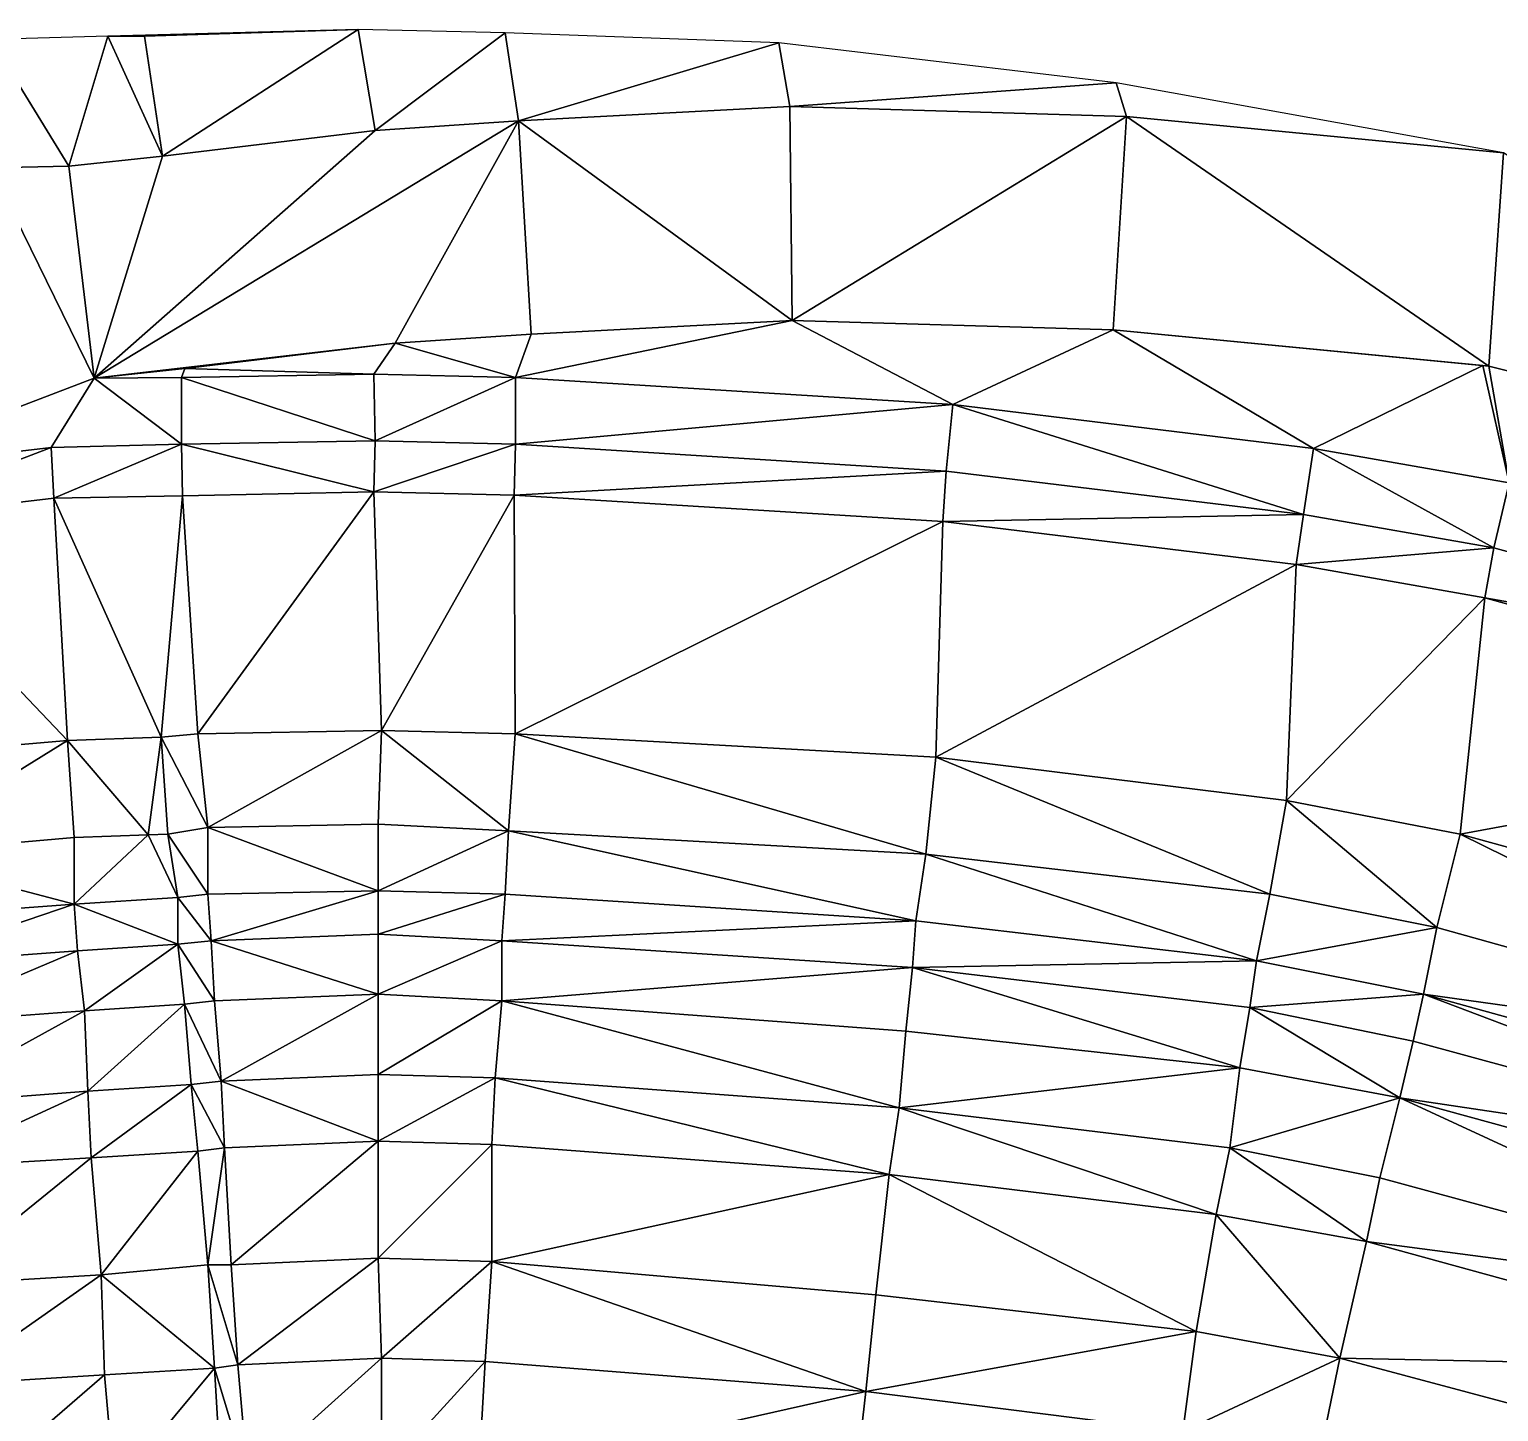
# Model space of a CAD drawing. Header units: millimetres. Extents: x 279405 to 280904, y 534349 to 535918.
# Drawn here: x 280125.8 to 280345.8, y 535710.5 to 535917.5 of the extents above; entities that cross this region are included whole.
import ezdxf

# ---------------------------------------------------------------- set-up
doc = ezdxf.new("R2010")
doc.units = ezdxf.units.MM
doc.layers.add('Карьер_конец_отработки', color=1, linetype='Continuous')

msp = doc.modelspace()

# ---------------------------------------------------------------- linework, layer by layer
at = {"layer": 'Карьер_конец_отработки', "color": 21, "true_color": 0xff914f}
for points in [[(280131.691884, 535897.032047, 88), (280137.499989, 535916.500004, 107.3), (280119.999989, 535916.000004, 107.24), (280131.691884, 535897.032047, 88)], [(280119.999989, 535896.760013, 88), (280131.691884, 535897.032047, 88), (280119.999989, 535916.000004, 107.24), (280119.999989, 535896.760013, 88)], [(280145.710439, 535898.528995, 90.262219), (280137.499989, 535916.500004, 107.3), (280131.691884, 535897.032047, 88), (280145.710439, 535898.528995, 90.262219)], [(280142.999989, 535916.500004, 107.38), (280174.999989, 535917.500004, 107.79), (280137.499989, 535916.500004, 107.3), (280142.999989, 535916.500004, 107.38)], [(280145.710439, 535898.528995, 90.262219), (280142.999989, 535916.500004, 107.38), (280137.499989, 535916.500004, 107.3), (280145.710439, 535898.528995, 90.262219)], [(280145.710439, 535898.528995, 90.262219), (280174.999989, 535917.500004, 107.79), (280142.999989, 535916.500004, 107.38), (280145.710439, 535898.528995, 90.262219)], [(280177.537953, 535902.376957, 92.79114), (280174.999989, 535917.500004, 107.79), (280145.710439, 535898.528995, 90.262219), (280177.537953, 535902.376957, 92.79114)], [(280177.537953, 535902.376957, 92.79114), (280196.999989, 535917.000004, 107.9), (280174.999989, 535917.500004, 107.79), (280177.537953, 535902.376957, 92.79114)], [(280199.003041, 535903.803348, 94.488098), (280196.999989, 535917.000004, 107.9), (280177.537953, 535902.376957, 92.79114), (280199.003041, 535903.803348, 94.488098)], [(280199.003041, 535903.803348, 94.488098), (280237.999989, 535915.500004, 107.37), (280196.999989, 535917.000004, 107.9), (280199.003041, 535903.803348, 94.488098)], [(280239.624684, 535905.938236, 97.696865), (280237.999989, 535915.500004, 107.37), (280199.003041, 535903.803348, 94.488098), (280239.624684, 535905.938236, 97.696865)], [(280239.624684, 535905.938236, 97.696865), (280288.499989, 535909.500004, 105.66), (280237.999989, 535915.500004, 107.37), (280239.624684, 535905.938236, 97.696865)], [(280290.071095, 535904.465763, 101.677903), (280288.499989, 535909.500004, 105.66), (280239.624684, 535905.938236, 97.696865), (280290.071095, 535904.465763, 101.677903)], [(280290.071095, 535904.465763, 101.677903), (280346.499989, 535899.000004, 106.15), (280288.499989, 535909.500004, 105.66), (280290.071095, 535904.465763, 101.677903)], [(280239.998219, 535873.9137, 97.665501), (280239.624684, 535905.938236, 97.696865), (280199.003041, 535903.803348, 94.488098), (280239.998219, 535873.9137, 97.665501)], [(280239.998219, 535873.9137, 97.665501), (280290.071095, 535904.465763, 101.677903), (280239.624684, 535905.938236, 97.696865), (280239.998219, 535873.9137, 97.665501)], [(280177.537953, 535902.376957, 92.79114), (280135.447682, 535865.253177, 88), (280199.003041, 535903.803348, 94.488098), (280177.537953, 535902.376957, 92.79114)], [(280180.521413, 535870.504642, 92.831915), (280199.003041, 535903.803348, 94.488098), (280135.447682, 535865.253177, 88), (280180.521413, 535870.504642, 92.831915)], [(280200.903737, 535871.859073, 94.489252), (280199.003041, 535903.803348, 94.488098), (280180.521413, 535870.504642, 92.831915), (280200.903737, 535871.859073, 94.489252)], [(280200.903737, 535871.859073, 94.489252), (280239.998219, 535873.9137, 97.665501), (280199.003041, 535903.803348, 94.488098), (280200.903737, 535871.859073, 94.489252)], [(280288.059377, 535872.510868, 101.566531), (280290.071095, 535904.465763, 101.677903), (280239.998219, 535873.9137, 97.665501), (280288.059377, 535872.510868, 101.566531)], [(280288.059377, 535872.510868, 101.566531), (280344.290273, 535867.076359, 106.15), (280290.071095, 535904.465763, 101.677903), (280288.059377, 535872.510868, 101.566531)], [(280346.499989, 535899.000004, 106.15), (280290.071095, 535904.465763, 101.677903), (280344.290273, 535867.076359, 106.15), (280346.499989, 535899.000004, 106.15)], [(280145.710439, 535898.528995, 90.262219), (280135.447682, 535865.253177, 88), (280177.537953, 535902.376957, 92.79114), (280145.710439, 535898.528995, 90.262219)], [(280135.447682, 535865.253177, 88), (280145.710439, 535898.528995, 90.262219), (280131.691884, 535897.032047, 88), (280135.447682, 535865.253177, 88)], [(280429.417348, 535845.584415, 103.023869), (280346.499989, 535899.000004, 106.15), (280344.290273, 535867.076359, 106.15), (280429.417348, 535845.584415, 103.023869)], [(280135.447682, 535865.253177, 88), (280119.999989, 535896.760013, 88), (280099.041982, 535851.362003, 88), (280135.447682, 535865.253177, 88)], [(280135.447682, 535865.253177, 88), (280131.691884, 535897.032047, 88), (280119.999989, 535896.760013, 88), (280135.447682, 535865.253177, 88)], [(280264.040944, 535861.312015, 88), (280239.998219, 535873.9137, 97.665501), (280198.541982, 535865.362003, 88), (280264.040944, 535861.312015, 88)], [(280239.998219, 535873.9137, 97.665501), (280200.903737, 535871.859073, 94.489252), (280198.541982, 535865.362003, 88), (280239.998219, 535873.9137, 97.665501)], [(280264.040944, 535861.312015, 88), (280288.059377, 535872.510868, 101.566531), (280239.998219, 535873.9137, 97.665501), (280264.040944, 535861.312015, 88)], [(280198.541982, 535865.362003, 88), (280200.903737, 535871.859073, 94.489252), (280180.521413, 535870.504642, 92.831915), (280198.541982, 535865.362003, 88)], [(280318.05309, 535854.747196, 88), (280288.059377, 535872.510868, 101.566531), (280264.040944, 535861.312015, 88), (280318.05309, 535854.747196, 88)], [(280318.05309, 535854.747196, 88), (280343.414906, 535867.149051, 106.078733), (280288.059377, 535872.510868, 101.566531), (280318.05309, 535854.747196, 88)], [(280343.414906, 535867.149051, 106.078733), (280344.290273, 535867.076359, 106.15), (280288.059377, 535872.510868, 101.566531), (280343.414906, 535867.149051, 106.078733)], [(280149.055043, 535866.700382, 90.260347), (280180.521413, 535870.504642, 92.831915), (280135.447682, 535865.253177, 88), (280149.055043, 535866.700382, 90.260347)], [(280177.370351, 535865.861026, 88), (280180.521413, 535870.504642, 92.831915), (280149.055043, 535866.700382, 90.260347), (280177.370351, 535865.861026, 88)], [(280198.541982, 535865.362003, 88), (280180.521413, 535870.504642, 92.831915), (280177.370351, 535865.861026, 88), (280198.541982, 535865.362003, 88)], [(280129.041982, 535854.862003, 88), (280135.447682, 535865.253177, 88), (280099.041982, 535851.362003, 88), (280129.041982, 535854.862003, 88)], [(280148.541982, 535855.362003, 88), (280135.447682, 535865.253177, 88), (280129.041982, 535854.862003, 88), (280148.541982, 535855.362003, 88)], [(280148.54363, 535865.366092, 88), (280149.055043, 535866.700382, 90.260347), (280135.447682, 535865.253177, 88), (280148.54363, 535865.366092, 88)], [(280148.541982, 535855.362003, 88), (280148.54363, 535865.366092, 88), (280135.447682, 535865.253177, 88), (280148.541982, 535855.362003, 88)], [(280177.541982, 535855.862003, 88), (280148.54363, 535865.366092, 88), (280148.541982, 535855.362003, 88), (280177.541982, 535855.862003, 88)], [(280177.370351, 535865.861026, 88), (280149.055043, 535866.700382, 90.260347), (280148.54363, 535865.366092, 88), (280177.370351, 535865.861026, 88)], [(280177.541982, 535855.862003, 88), (280177.370351, 535865.861026, 88), (280148.54363, 535865.366092, 88), (280177.541982, 535855.862003, 88)], [(280177.541982, 535855.862003, 88), (280198.541982, 535865.362003, 88), (280177.370351, 535865.861026, 88), (280177.541982, 535855.862003, 88)], [(280198.541982, 535855.362003, 88), (280198.541982, 535865.362003, 88), (280177.541982, 535855.862003, 88), (280198.541982, 535855.362003, 88)], [(280198.541982, 535855.362003, 88), (280264.040944, 535861.312015, 88), (280198.541982, 535865.362003, 88), (280198.541982, 535855.362003, 88)], [(280347.355214, 535849.590763, 88), (280343.414906, 535867.149051, 106.078733), (280318.05309, 535854.747196, 88), (280347.355214, 535849.590763, 88)], [(280347.355214, 535849.590763, 88), (280344.290273, 535867.076359, 106.15), (280343.414906, 535867.149051, 106.078733), (280347.355214, 535849.590763, 88)], [(280347.355214, 535849.590763, 88), (280429.417348, 535845.584415, 103.023869), (280344.290273, 535867.076359, 106.15), (280347.355214, 535849.590763, 88)], [(280263.041982, 535851.362003, 88), (280264.040944, 535861.312015, 88), (280198.541982, 535855.362003, 88), (280263.041982, 535851.362003, 88)], [(280316.541982, 535844.862003, 88), (280264.040944, 535861.312015, 88), (280263.041982, 535851.362003, 88), (280316.541982, 535844.862003, 88)], [(280316.541982, 535844.862003, 88), (280318.05309, 535854.747196, 88), (280264.040944, 535861.312015, 88), (280316.541982, 535844.862003, 88)], [(280100.169545, 535843.86713, 77.999998), (280129.041982, 535854.862003, 88), (280099.041982, 535851.362003, 88), (280100.169545, 535843.86713, 77.999998)], [(280129.449758, 535847.272953, 77.999998), (280129.041982, 535854.862003, 88), (280100.169545, 535843.86713, 77.999998), (280129.449758, 535847.272953, 77.999998)], [(280129.449758, 535847.272953, 77.999998), (280148.541982, 535855.362003, 88), (280129.041982, 535854.862003, 88), (280129.449758, 535847.272953, 77.999998)], [(280148.682729, 535847.622623, 77.999998), (280148.541982, 535855.362003, 88), (280129.449758, 535847.272953, 77.999998), (280148.682729, 535847.622623, 77.999998)], [(280177.338124, 535848.264713, 77.999998), (280177.541982, 535855.862003, 88), (280148.541982, 535855.362003, 88), (280177.338124, 535848.264713, 77.999998)], [(280148.682729, 535847.622623, 77.999998), (280177.338124, 535848.264713, 77.999998), (280148.541982, 535855.362003, 88), (280148.682729, 535847.622623, 77.999998)], [(280198.541982, 535855.362003, 88), (280177.541982, 535855.862003, 88), (280177.338124, 535848.264713, 77.999998), (280198.541982, 535855.362003, 88)], [(280198.361134, 535847.764164, 77.999998), (280198.541982, 535855.362003, 88), (280177.338124, 535848.264713, 77.999998), (280198.361134, 535847.764164, 77.999998)], [(280263.041982, 535851.362003, 88), (280198.541982, 535855.362003, 88), (280198.361134, 535847.764164, 77.999998), (280263.041982, 535851.362003, 88)], [(280345.041982, 535839.862003, 88), (280318.05309, 535854.747196, 88), (280316.541982, 535844.862003, 88), (280345.041982, 535839.862003, 88)], [(280345.041982, 535839.862003, 88), (280347.355214, 535849.590763, 88), (280318.05309, 535854.747196, 88), (280345.041982, 535839.862003, 88)], [(280262.57195, 535843.782108, 77.999998), (280263.041982, 535851.362003, 88), (280198.361134, 535847.764164, 77.999998), (280262.57195, 535843.782108, 77.999998)], [(280316.541982, 535844.862003, 88), (280263.041982, 535851.362003, 88), (280262.57195, 535843.782108, 77.999998), (280316.541982, 535844.862003, 88)], [(280145.499989, 535811.500004, 77.999998), (280148.682729, 535847.622623, 77.999998), (280129.449758, 535847.272953, 77.999998), (280145.499989, 535811.500004, 77.999998)], [(280150.999989, 535812.000004, 77.999998), (280148.682729, 535847.622623, 77.999998), (280145.499989, 535811.500004, 77.999998), (280150.999989, 535812.000004, 77.999998)], [(280150.999989, 535812.000004, 77.999998), (280177.338124, 535848.264713, 77.999998), (280148.682729, 535847.622623, 77.999998), (280150.999989, 535812.000004, 77.999998)], [(280178.499989, 535812.500004, 77.999998), (280177.338124, 535848.264713, 77.999998), (280150.999989, 535812.000004, 77.999998), (280178.499989, 535812.500004, 77.999998)], [(280178.499989, 535812.500004, 77.999998), (280198.361134, 535847.764164, 77.999998), (280177.338124, 535848.264713, 77.999998), (280178.499989, 535812.500004, 77.999998)], [(280198.499989, 535812.000004, 77.999998), (280198.361134, 535847.764164, 77.999998), (280178.499989, 535812.500004, 77.999998), (280198.499989, 535812.000004, 77.999998)], [(280198.499989, 535812.000004, 77.999998), (280262.57195, 535843.782108, 77.999998), (280198.361134, 535847.764164, 77.999998), (280198.499989, 535812.000004, 77.999998)], [(280421.041982, 535818.862003, 88), (280347.355214, 535849.590763, 88), (280345.041982, 535839.862003, 88), (280421.041982, 535818.862003, 88)], [(280131.499989, 535811.000004, 77.999998), (280129.449758, 535847.272953, 77.999998), (280100.169545, 535843.86713, 77.999998), (280131.499989, 535811.000004, 77.999998)], [(280131.499989, 535811.000004, 77.999998), (280145.499989, 535811.500004, 77.999998), (280129.449758, 535847.272953, 77.999998), (280131.499989, 535811.000004, 77.999998)], [(280102.499989, 535808.500004, 77.999998), (280131.499989, 535811.000004, 77.999998), (280100.169545, 535843.86713, 77.999998), (280102.499989, 535808.500004, 77.999998)], [(280261.499989, 535808.500004, 77.999998), (280262.57195, 535843.782108, 77.999998), (280198.499989, 535812.000004, 77.999998), (280261.499989, 535808.500004, 77.999998)], [(280315.452321, 535837.340519, 77.999998), (280262.57195, 535843.782108, 77.999998), (280261.499989, 535808.500004, 77.999998), (280315.452321, 535837.340519, 77.999998)], [(280315.452321, 535837.340519, 77.999998), (280316.541982, 535844.862003, 88), (280262.57195, 535843.782108, 77.999998), (280315.452321, 535837.340519, 77.999998)], [(280345.041982, 535839.862003, 88), (280316.541982, 535844.862003, 88), (280315.452321, 535837.340519, 77.999998), (280345.041982, 535839.862003, 88)], [(280343.728749, 535832.376346, 77.999998), (280345.041982, 535839.862003, 88), (280315.452321, 535837.340519, 77.999998), (280343.728749, 535832.376346, 77.999998)], [(280421.041982, 535818.862003, 88), (280345.041982, 535839.862003, 88), (280343.728749, 535832.376346, 77.999998), (280421.041982, 535818.862003, 88)], [(280313.999989, 535802.000004, 77.999998), (280315.452321, 535837.340519, 77.999998), (280261.499989, 535808.500004, 77.999998), (280313.999989, 535802.000004, 77.999998)], [(280343.728749, 535832.376346, 77.999998), (280315.452321, 535837.340519, 77.999998), (280313.999989, 535802.000004, 77.999998), (280343.728749, 535832.376346, 77.999998)], [(280339.999989, 535797.000004, 77.999998), (280343.728749, 535832.376346, 77.999998), (280313.999989, 535802.000004, 77.999998), (280339.999989, 535797.000004, 77.999998)], [(280419.02715, 535811.570194, 77.999998), (280343.728749, 535832.376346, 77.999998), (280339.999989, 535797.000004, 77.999998), (280419.02715, 535811.570194, 77.999998)], [(280419.02715, 535811.570194, 77.999998), (280421.041982, 535818.862003, 88), (280343.728749, 535832.376346, 77.999998), (280419.02715, 535811.570194, 77.999998)], [(280152.499989, 535798.000004, 63.999998), (280178.499989, 535812.500004, 77.999998), (280150.999989, 535812.000004, 77.999998), (280152.499989, 535798.000004, 63.999998)], [(280177.999989, 535798.500004, 63.999998), (280178.499989, 535812.500004, 77.999998), (280152.499989, 535798.000004, 63.999998), (280177.999989, 535798.500004, 63.999998)], [(280197.499989, 535797.500004, 63.999998), (280178.499989, 535812.500004, 77.999998), (280177.999989, 535798.500004, 63.999998), (280197.499989, 535797.500004, 63.999998)], [(280197.499989, 535797.500004, 63.999998), (280198.499989, 535812.000004, 77.999998), (280178.499989, 535812.500004, 77.999998), (280197.499989, 535797.500004, 63.999998)], [(280103.999989, 535794.000004, 63.999998), (280131.499989, 535811.000004, 77.999998), (280102.499989, 535808.500004, 77.999998), (280103.999989, 535794.000004, 63.999998)], [(280132.499989, 535796.500004, 63.999998), (280131.499989, 535811.000004, 77.999998), (280103.999989, 535794.000004, 63.999998), (280132.499989, 535796.500004, 63.999998)], [(280143.569264, 535796.895328, 63.999998), (280145.499989, 535811.500004, 77.999998), (280131.499989, 535811.000004, 77.999998), (280143.569264, 535796.895328, 63.999998)], [(280132.499989, 535796.500004, 63.999998), (280143.569264, 535796.895328, 63.999998), (280131.499989, 535811.000004, 77.999998), (280132.499989, 535796.500004, 63.999998)], [(280146.499989, 535797.000004, 63.999998), (280145.499989, 535811.500004, 77.999998), (280143.569264, 535796.895328, 63.999998), (280146.499989, 535797.000004, 63.999998)], [(280152.499989, 535798.000004, 63.999998), (280150.999989, 535812.000004, 77.999998), (280145.499989, 535811.500004, 77.999998), (280152.499989, 535798.000004, 63.999998)], [(280146.499989, 535797.000004, 63.999998), (280152.499989, 535798.000004, 63.999998), (280145.499989, 535811.500004, 77.999998), (280146.499989, 535797.000004, 63.999998)], [(280259.999989, 535794.000004, 63.999998), (280198.499989, 535812.000004, 77.999998), (280197.499989, 535797.500004, 63.999998), (280259.999989, 535794.000004, 63.999998)], [(280259.999989, 535794.000004, 63.999998), (280261.499989, 535808.500004, 77.999998), (280198.499989, 535812.000004, 77.999998), (280259.999989, 535794.000004, 63.999998)], [(280414.499989, 535776.500004, 77.999998), (280419.02715, 535811.570194, 77.999998), (280339.999989, 535797.000004, 77.999998), (280414.499989, 535776.500004, 77.999998)], [(280311.499989, 535788.000004, 63.999998), (280261.499989, 535808.500004, 77.999998), (280259.999989, 535794.000004, 63.999998), (280311.499989, 535788.000004, 63.999998)], [(280311.499989, 535788.000004, 63.999998), (280313.999989, 535802.000004, 77.999998), (280261.499989, 535808.500004, 77.999998), (280311.499989, 535788.000004, 63.999998)], [(280336.499989, 535783.000004, 63.999998), (280313.999989, 535802.000004, 77.999998), (280311.499989, 535788.000004, 63.999998), (280336.499989, 535783.000004, 63.999998)], [(280336.499989, 535783.000004, 63.999998), (280339.999989, 535797.000004, 77.999998), (280313.999989, 535802.000004, 77.999998), (280336.499989, 535783.000004, 63.999998)], [(280132.499989, 535786.500004, 63.999998), (280143.569264, 535796.895328, 63.999998), (280132.499989, 535796.500004, 63.999998), (280132.499989, 535786.500004, 63.999998)], [(280147.999989, 535787.500004, 63.999998), (280143.569264, 535796.895328, 63.999998), (280132.499989, 535786.500004, 63.999998), (280147.999989, 535787.500004, 63.999998)], [(280147.999989, 535787.500004, 63.999998), (280146.499989, 535797.000004, 63.999998), (280143.569264, 535796.895328, 63.999998), (280147.999989, 535787.500004, 63.999998)], [(280152.499989, 535788.000004, 63.999998), (280152.499989, 535798.000004, 63.999998), (280146.499989, 535797.000004, 63.999998), (280152.499989, 535788.000004, 63.999998)], [(280147.999989, 535787.500004, 63.999998), (280152.499989, 535788.000004, 63.999998), (280146.499989, 535797.000004, 63.999998), (280147.999989, 535787.500004, 63.999998)], [(280177.999989, 535788.500004, 63.999998), (280177.999989, 535798.500004, 63.999998), (280152.499989, 535798.000004, 63.999998), (280177.999989, 535788.500004, 63.999998)], [(280152.499989, 535788.000004, 63.999998), (280177.999989, 535788.500004, 63.999998), (280152.499989, 535798.000004, 63.999998), (280152.499989, 535788.000004, 63.999998)], [(280177.999989, 535788.500004, 63.999998), (280197.499989, 535797.500004, 63.999998), (280177.999989, 535798.500004, 63.999998), (280177.999989, 535788.500004, 63.999998)], [(280196.999989, 535788.000004, 63.999998), (280197.499989, 535797.500004, 63.999998), (280177.999989, 535788.500004, 63.999998), (280196.999989, 535788.000004, 63.999998)], [(280258.499989, 535784.000004, 63.999998), (280197.499989, 535797.500004, 63.999998), (280196.999989, 535788.000004, 63.999998), (280258.499989, 535784.000004, 63.999998)], [(280258.499989, 535784.000004, 63.999998), (280259.999989, 535794.000004, 63.999998), (280197.499989, 535797.500004, 63.999998), (280258.499989, 535784.000004, 63.999998)], [(280409.999989, 535762.500004, 63.999998), (280339.999989, 535797.000004, 77.999998), (280336.499989, 535783.000004, 63.999998), (280409.999989, 535762.500004, 63.999998)], [(280409.999989, 535762.500004, 63.999998), (280414.499989, 535776.500004, 77.999998), (280339.999989, 535797.000004, 77.999998), (280409.999989, 535762.500004, 63.999998)], [(280132.499989, 535786.500004, 63.999998), (280132.499989, 535796.500004, 63.999998), (280103.999989, 535794.000004, 63.999998), (280132.499989, 535786.500004, 63.999998)], [(280105.499989, 535784.500004, 63.999998), (280132.499989, 535786.500004, 63.999998), (280103.999989, 535794.000004, 63.999998), (280105.499989, 535784.500004, 63.999998)], [(280309.499989, 535778.000004, 63.999998), (280259.999989, 535794.000004, 63.999998), (280258.499989, 535784.000004, 63.999998), (280309.499989, 535778.000004, 63.999998)], [(280309.499989, 535778.000004, 63.999998), (280311.499989, 535788.000004, 63.999998), (280259.999989, 535794.000004, 63.999998), (280309.499989, 535778.000004, 63.999998)], [(280152.999989, 535781.000004, 51.999998), (280152.499989, 535788.000004, 63.999998), (280147.999989, 535787.500004, 63.999998), (280152.999989, 535781.000004, 51.999998)], [(280152.999989, 535781.000004, 51.999998), (280177.999989, 535788.500004, 63.999998), (280152.499989, 535788.000004, 63.999998), (280152.999989, 535781.000004, 51.999998)], [(280177.999989, 535782.000004, 51.999998), (280177.999989, 535788.500004, 63.999998), (280152.999989, 535781.000004, 51.999998), (280177.999989, 535782.000004, 51.999998)], [(280177.999989, 535782.000004, 51.999998), (280196.999989, 535788.000004, 63.999998), (280177.999989, 535788.500004, 63.999998), (280177.999989, 535782.000004, 51.999998)], [(280196.499989, 535781.000004, 51.999998), (280196.999989, 535788.000004, 63.999998), (280177.999989, 535782.000004, 51.999998), (280196.499989, 535781.000004, 51.999998)], [(280258.499989, 535784.000004, 63.999998), (280196.999989, 535788.000004, 63.999998), (280196.499989, 535781.000004, 51.999998), (280258.499989, 535784.000004, 63.999998)], [(280336.499989, 535783.000004, 63.999998), (280311.499989, 535788.000004, 63.999998), (280309.499989, 535778.000004, 63.999998), (280336.499989, 535783.000004, 63.999998)], [(280105.999989, 535777.500004, 51.999998), (280132.499989, 535786.500004, 63.999998), (280105.499989, 535784.500004, 63.999998), (280105.999989, 535777.500004, 51.999998)], [(280132.999989, 535779.500004, 51.999998), (280132.499989, 535786.500004, 63.999998), (280105.999989, 535777.500004, 51.999998), (280132.999989, 535779.500004, 51.999998)], [(280147.999989, 535780.500004, 51.999998), (280147.999989, 535787.500004, 63.999998), (280132.499989, 535786.500004, 63.999998), (280147.999989, 535780.500004, 51.999998)], [(280132.999989, 535779.500004, 51.999998), (280147.999989, 535780.500004, 51.999998), (280132.499989, 535786.500004, 63.999998), (280132.999989, 535779.500004, 51.999998)], [(280147.999989, 535780.500004, 51.999998), (280152.999989, 535781.000004, 51.999998), (280147.999989, 535787.500004, 63.999998), (280147.999989, 535780.500004, 51.999998)], [(280257.999989, 535777.000004, 51.999998), (280258.499989, 535784.000004, 63.999998), (280196.499989, 535781.000004, 51.999998), (280257.999989, 535777.000004, 51.999998)], [(280309.499989, 535778.000004, 63.999998), (280258.499989, 535784.000004, 63.999998), (280257.999989, 535777.000004, 51.999998), (280309.499989, 535778.000004, 63.999998)], [(280177.999989, 535773.000004, 51.999998), (280177.999989, 535782.000004, 51.999998), (280152.999989, 535781.000004, 51.999998), (280177.999989, 535773.000004, 51.999998)], [(280177.999989, 535773.000004, 51.999998), (280196.499989, 535781.000004, 51.999998), (280177.999989, 535782.000004, 51.999998), (280177.999989, 535773.000004, 51.999998)], [(280334.499989, 535773.000004, 63.999998), (280336.499989, 535783.000004, 63.999998), (280309.499989, 535778.000004, 63.999998), (280334.499989, 535773.000004, 63.999998)], [(280409.999989, 535762.500004, 63.999998), (280336.499989, 535783.000004, 63.999998), (280334.499989, 535773.000004, 63.999998), (280409.999989, 535762.500004, 63.999998)], [(280106.999989, 535768.500004, 51.999998), (280132.999989, 535779.500004, 51.999998), (280105.999989, 535777.500004, 51.999998), (280106.999989, 535768.500004, 51.999998)], [(280133.999989, 535770.500004, 51.999998), (280132.999989, 535779.500004, 51.999998), (280106.999989, 535768.500004, 51.999998), (280133.999989, 535770.500004, 51.999998)], [(280133.999989, 535770.500004, 51.999998), (280147.999989, 535780.500004, 51.999998), (280132.999989, 535779.500004, 51.999998), (280133.999989, 535770.500004, 51.999998)], [(280148.999989, 535771.500004, 51.999998), (280147.999989, 535780.500004, 51.999998), (280133.999989, 535770.500004, 51.999998), (280148.999989, 535771.500004, 51.999998)], [(280153.499989, 535772.000004, 51.999998), (280152.999989, 535781.000004, 51.999998), (280147.999989, 535780.500004, 51.999998), (280153.499989, 535772.000004, 51.999998)], [(280148.999989, 535771.500004, 51.999998), (280153.499989, 535772.000004, 51.999998), (280147.999989, 535780.500004, 51.999998), (280148.999989, 535771.500004, 51.999998)], [(280153.499989, 535772.000004, 51.999998), (280177.999989, 535773.000004, 51.999998), (280152.999989, 535781.000004, 51.999998), (280153.499989, 535772.000004, 51.999998)], [(280196.499989, 535772.000004, 51.999998), (280196.499989, 535781.000004, 51.999998), (280177.999989, 535773.000004, 51.999998), (280196.499989, 535772.000004, 51.999998)], [(280196.499989, 535772.000004, 51.999998), (280257.999989, 535777.000004, 51.999998), (280196.499989, 535781.000004, 51.999998), (280196.499989, 535772.000004, 51.999998)], [(280256.999989, 535767.500004, 51.999998), (280257.999989, 535777.000004, 51.999998), (280196.499989, 535772.000004, 51.999998), (280256.999989, 535767.500004, 51.999998)], [(280306.999989, 535762.000004, 51.999998), (280257.999989, 535777.000004, 51.999998), (280256.999989, 535767.500004, 51.999998), (280306.999989, 535762.000004, 51.999998)], [(280308.499989, 535771.000004, 51.999998), (280309.499989, 535778.000004, 63.999998), (280257.999989, 535777.000004, 51.999998), (280308.499989, 535771.000004, 51.999998)], [(280306.999989, 535762.000004, 51.999998), (280308.499989, 535771.000004, 51.999998), (280257.999989, 535777.000004, 51.999998), (280306.999989, 535762.000004, 51.999998)], [(280334.499989, 535773.000004, 63.999998), (280309.499989, 535778.000004, 63.999998), (280308.499989, 535771.000004, 51.999998), (280334.499989, 535773.000004, 63.999998)], [(280154.499989, 535760.000004, 39.999998), (280177.999989, 535773.000004, 51.999998), (280153.499989, 535772.000004, 51.999998), (280154.499989, 535760.000004, 39.999998)], [(280177.999989, 535761.000004, 39.999998), (280177.999989, 535773.000004, 51.999998), (280154.499989, 535760.000004, 39.999998), (280177.999989, 535761.000004, 39.999998)], [(280177.999989, 535761.000004, 39.999998), (280196.499989, 535772.000004, 51.999998), (280177.999989, 535773.000004, 51.999998), (280177.999989, 535761.000004, 39.999998)], [(280332.999989, 535766.000004, 51.999998), (280334.499989, 535773.000004, 63.999998), (280308.499989, 535771.000004, 51.999998), (280332.999989, 535766.000004, 51.999998)], [(280404.499989, 535746.500004, 51.999998), (280334.499989, 535773.000004, 63.999998), (280332.999989, 535766.000004, 51.999998), (280404.499989, 535746.500004, 51.999998)], [(280404.499989, 535746.500004, 51.999998), (280406.999989, 535753.000004, 63.999998), (280334.499989, 535773.000004, 63.999998), (280404.499989, 535746.500004, 51.999998)], [(280406.999989, 535753.000004, 63.999998), (280409.999989, 535762.500004, 63.999998), (280334.499989, 535773.000004, 63.999998), (280406.999989, 535753.000004, 63.999998)], [(280108.499989, 535756.500004, 39.999998), (280133.999989, 535770.500004, 51.999998), (280106.999989, 535768.500004, 51.999998), (280108.499989, 535756.500004, 39.999998)], [(280134.499989, 535758.500004, 39.999998), (280133.999989, 535770.500004, 51.999998), (280108.499989, 535756.500004, 39.999998), (280134.499989, 535758.500004, 39.999998)], [(280134.499989, 535758.500004, 39.999998), (280148.999989, 535771.500004, 51.999998), (280133.999989, 535770.500004, 51.999998), (280134.499989, 535758.500004, 39.999998)], [(280149.999989, 535759.500004, 39.999998), (280148.999989, 535771.500004, 51.999998), (280134.499989, 535758.500004, 39.999998), (280149.999989, 535759.500004, 39.999998)], [(280154.499989, 535760.000004, 39.999998), (280153.499989, 535772.000004, 51.999998), (280148.999989, 535771.500004, 51.999998), (280154.499989, 535760.000004, 39.999998)], [(280149.999989, 535759.500004, 39.999998), (280154.499989, 535760.000004, 39.999998), (280148.999989, 535771.500004, 51.999998), (280149.999989, 535759.500004, 39.999998)], [(280195.499989, 535760.500004, 39.999998), (280196.499989, 535772.000004, 51.999998), (280177.999989, 535761.000004, 39.999998), (280195.499989, 535760.500004, 39.999998)], [(280255.999989, 535756.000004, 39.999998), (280196.499989, 535772.000004, 51.999998), (280195.499989, 535760.500004, 39.999998), (280255.999989, 535756.000004, 39.999998)], [(280255.999989, 535756.000004, 39.999998), (280256.999989, 535767.500004, 51.999998), (280196.499989, 535772.000004, 51.999998), (280255.999989, 535756.000004, 39.999998)], [(280330.999989, 535757.500004, 51.999998), (280308.499989, 535771.000004, 51.999998), (280306.999989, 535762.000004, 51.999998), (280330.999989, 535757.500004, 51.999998)], [(280330.999989, 535757.500004, 51.999998), (280332.999989, 535766.000004, 51.999998), (280308.499989, 535771.000004, 51.999998), (280330.999989, 535757.500004, 51.999998)], [(280306.999989, 535762.000004, 51.999998), (280256.999989, 535767.500004, 51.999998), (280255.999989, 535756.000004, 39.999998), (280306.999989, 535762.000004, 51.999998)], [(280404.499989, 535746.500004, 51.999998), (280332.999989, 535766.000004, 51.999998), (280330.999989, 535757.500004, 51.999998), (280404.499989, 535746.500004, 51.999998)], [(280305.499989, 535750.000004, 39.999998), (280306.999989, 535762.000004, 51.999998), (280255.999989, 535756.000004, 39.999998), (280305.499989, 535750.000004, 39.999998)], [(280330.999989, 535757.500004, 51.999998), (280306.999989, 535762.000004, 51.999998), (280305.499989, 535750.000004, 39.999998), (280330.999989, 535757.500004, 51.999998)], [(280134.999989, 535748.500004, 39.999998), (280149.999989, 535759.500004, 39.999998), (280134.499989, 535758.500004, 39.999998), (280134.999989, 535748.500004, 39.999998)], [(280150.999989, 535749.500004, 39.999998), (280149.999989, 535759.500004, 39.999998), (280134.999989, 535748.500004, 39.999998), (280150.999989, 535749.500004, 39.999998)], [(280154.999989, 535750.000004, 39.999998), (280154.499989, 535760.000004, 39.999998), (280149.999989, 535759.500004, 39.999998), (280154.999989, 535750.000004, 39.999998)], [(280150.999989, 535749.500004, 39.999998), (280154.999989, 535750.000004, 39.999998), (280149.999989, 535759.500004, 39.999998), (280150.999989, 535749.500004, 39.999998)], [(280177.999989, 535751.000004, 39.999998), (280177.999989, 535761.000004, 39.999998), (280154.499989, 535760.000004, 39.999998), (280177.999989, 535751.000004, 39.999998)], [(280154.999989, 535750.000004, 39.999998), (280177.999989, 535751.000004, 39.999998), (280154.499989, 535760.000004, 39.999998), (280154.999989, 535750.000004, 39.999998)], [(280177.999989, 535751.000004, 39.999998), (280195.499989, 535760.500004, 39.999998), (280177.999989, 535761.000004, 39.999998), (280177.999989, 535751.000004, 39.999998)], [(280194.999989, 535750.500004, 39.999998), (280195.499989, 535760.500004, 39.999998), (280177.999989, 535751.000004, 39.999998), (280194.999989, 535750.500004, 39.999998)], [(280254.499989, 535746.000004, 39.999998), (280195.499989, 535760.500004, 39.999998), (280194.999989, 535750.500004, 39.999998), (280254.499989, 535746.000004, 39.999998)], [(280254.499989, 535746.000004, 39.999998), (280255.999989, 535756.000004, 39.999998), (280195.499989, 535760.500004, 39.999998), (280254.499989, 535746.000004, 39.999998)], [(280109.499989, 535747.000004, 39.999998), (280134.499989, 535758.500004, 39.999998), (280108.499989, 535756.500004, 39.999998), (280109.499989, 535747.000004, 39.999998)], [(280134.999989, 535748.500004, 39.999998), (280134.499989, 535758.500004, 39.999998), (280109.499989, 535747.000004, 39.999998), (280134.999989, 535748.500004, 39.999998)], [(280327.999989, 535745.500004, 39.999998), (280330.999989, 535757.500004, 51.999998), (280305.499989, 535750.000004, 39.999998), (280327.999989, 535745.500004, 39.999998)], [(280397.999989, 535726.500004, 39.999998), (280330.999989, 535757.500004, 51.999998), (280327.999989, 535745.500004, 39.999998), (280397.999989, 535726.500004, 39.999998)], [(280397.999989, 535726.500004, 39.999998), (280401.999989, 535738.000004, 51.999998), (280330.999989, 535757.500004, 51.999998), (280397.999989, 535726.500004, 39.999998)], [(280401.999989, 535738.000004, 51.999998), (280404.499989, 535746.500004, 51.999998), (280330.999989, 535757.500004, 51.999998), (280401.999989, 535738.000004, 51.999998)], [(280303.499989, 535740.000004, 39.999998), (280255.999989, 535756.000004, 39.999998), (280254.499989, 535746.000004, 39.999998), (280303.499989, 535740.000004, 39.999998)], [(280303.499989, 535740.000004, 39.999998), (280305.499989, 535750.000004, 39.999998), (280255.999989, 535756.000004, 39.999998), (280303.499989, 535740.000004, 39.999998)], [(280155.999989, 535732.500004, 9.999998), (280177.999989, 535751.000004, 39.999998), (280154.999989, 535750.000004, 39.999998), (280155.999989, 535732.500004, 9.999998)], [(280177.999989, 535733.500004, 9.999998), (280177.999989, 535751.000004, 39.999998), (280155.999989, 535732.500004, 9.999998), (280177.999989, 535733.500004, 9.999998)], [(280177.999989, 535733.500004, 9.999998), (280194.999989, 535750.500004, 39.999998), (280177.999989, 535751.000004, 39.999998), (280177.999989, 535733.500004, 9.999998)], [(280111.499989, 535729.500004, 9.999998), (280134.999989, 535748.500004, 39.999998), (280109.499989, 535747.000004, 39.999998), (280111.499989, 535729.500004, 9.999998)], [(280136.499989, 535731.000004, 9.999998), (280134.999989, 535748.500004, 39.999998), (280111.499989, 535729.500004, 9.999998), (280136.499989, 535731.000004, 9.999998)], [(280136.499989, 535731.000004, 9.999998), (280150.999989, 535749.500004, 39.999998), (280134.999989, 535748.500004, 39.999998), (280136.499989, 535731.000004, 9.999998)], [(280152.499989, 535732.500004, 9.999998), (280150.999989, 535749.500004, 39.999998), (280136.499989, 535731.000004, 9.999998), (280152.499989, 535732.500004, 9.999998)], [(280152.499989, 535732.500004, 9.999998), (280154.999989, 535750.000004, 39.999998), (280150.999989, 535749.500004, 39.999998), (280152.499989, 535732.500004, 9.999998)], [(280155.999989, 535732.500004, 9.999998), (280154.999989, 535750.000004, 39.999998), (280152.499989, 535732.500004, 9.999998), (280155.999989, 535732.500004, 9.999998)], [(280194.999989, 535733.000004, 9.999998), (280194.999989, 535750.500004, 39.999998), (280177.999989, 535733.500004, 9.999998), (280194.999989, 535733.000004, 9.999998)], [(280194.999989, 535733.000004, 9.999998), (280254.499989, 535746.000004, 39.999998), (280194.999989, 535750.500004, 39.999998), (280194.999989, 535733.000004, 9.999998)], [(280325.999989, 535736.000004, 39.999998), (280305.499989, 535750.000004, 39.999998), (280303.499989, 535740.000004, 39.999998), (280325.999989, 535736.000004, 39.999998)], [(280325.999989, 535736.000004, 39.999998), (280327.999989, 535745.500004, 39.999998), (280305.499989, 535750.000004, 39.999998), (280325.999989, 535736.000004, 39.999998)], [(280252.499989, 535728.000004, 9.999998), (280254.499989, 535746.000004, 39.999998), (280194.999989, 535733.000004, 9.999998), (280252.499989, 535728.000004, 9.999998)], [(280300.499989, 535722.500004, 9.999998), (280254.499989, 535746.000004, 39.999998), (280252.499989, 535728.000004, 9.999998), (280300.499989, 535722.500004, 9.999998)], [(280300.499989, 535722.500004, 9.999998), (280303.499989, 535740.000004, 39.999998), (280254.499989, 535746.000004, 39.999998), (280300.499989, 535722.500004, 9.999998)], [(280397.999989, 535726.500004, 39.999998), (280327.999989, 535745.500004, 39.999998), (280325.999989, 535736.000004, 39.999998), (280397.999989, 535726.500004, 39.999998)], [(280321.999989, 535718.500004, 9.999998), (280303.499989, 535740.000004, 39.999998), (280300.499989, 535722.500004, 9.999998), (280321.999989, 535718.500004, 9.999998)], [(280321.999989, 535718.500004, 9.999998), (280325.999989, 535736.000004, 39.999998), (280303.499989, 535740.000004, 39.999998), (280321.999989, 535718.500004, 9.999998)], [(280394.999989, 535717.000004, 39.999998), (280325.999989, 535736.000004, 39.999998), (280321.999989, 535718.500004, 9.999998), (280394.999989, 535717.000004, 39.999998)], [(280394.999989, 535717.000004, 39.999998), (280397.999989, 535726.500004, 39.999998), (280325.999989, 535736.000004, 39.999998), (280394.999989, 535717.000004, 39.999998)], [(280156.999989, 535717.500004, 9.999998), (280177.999989, 535733.500004, 9.999998), (280155.999989, 535732.500004, 9.999998), (280156.999989, 535717.500004, 9.999998)], [(280178.499989, 535718.500004, 9.999998), (280177.999989, 535733.500004, 9.999998), (280156.999989, 535717.500004, 9.999998), (280178.499989, 535718.500004, 9.999998)], [(280178.499989, 535718.500004, 9.999998), (280194.999989, 535733.000004, 9.999998), (280177.999989, 535733.500004, 9.999998), (280178.499989, 535718.500004, 9.999998)], [(280193.999989, 535718.000004, 9.999998), (280194.999989, 535733.000004, 9.999998), (280178.499989, 535718.500004, 9.999998), (280193.999989, 535718.000004, 9.999998)], [(280250.999989, 535713.500004, 9.999998), (280194.999989, 535733.000004, 9.999998), (280193.999989, 535718.000004, 9.999998), (280250.999989, 535713.500004, 9.999998)], [(280250.999989, 535713.500004, 9.999998), (280252.499989, 535728.000004, 9.999998), (280194.999989, 535733.000004, 9.999998), (280250.999989, 535713.500004, 9.999998)], [(280112.999989, 535714.500004, 9.999998), (280136.499989, 535731.000004, 9.999998), (280111.499989, 535729.500004, 9.999998), (280112.999989, 535714.500004, 9.999998)], [(280136.999989, 535716.000004, 9.999998), (280136.499989, 535731.000004, 9.999998), (280112.999989, 535714.500004, 9.999998), (280136.999989, 535716.000004, 9.999998)], [(280153.499989, 535717.000004, 9.999998), (280152.499989, 535732.500004, 9.999998), (280136.499989, 535731.000004, 9.999998), (280153.499989, 535717.000004, 9.999998)], [(280136.999989, 535716.000004, 9.999998), (280153.499989, 535717.000004, 9.999998), (280136.499989, 535731.000004, 9.999998), (280136.999989, 535716.000004, 9.999998)], [(280153.499989, 535717.000004, 9.999998), (280156.999989, 535717.500004, 9.999998), (280152.499989, 535732.500004, 9.999998), (280153.499989, 535717.000004, 9.999998)], [(280156.999989, 535717.500004, 9.999998), (280155.999989, 535732.500004, 9.999998), (280152.499989, 535732.500004, 9.999998), (280156.999989, 535717.500004, 9.999998)], [(280300.499989, 535722.500004, 9.999998), (280252.499989, 535728.000004, 9.999998), (280250.999989, 535713.500004, 9.999998), (280300.499989, 535722.500004, 9.999998)], [(280298.499989, 535707.500004, 9.999998), (280300.499989, 535722.500004, 9.999998), (280250.999989, 535713.500004, 9.999998), (280298.499989, 535707.500004, 9.999998)], [(280321.999989, 535718.500004, 9.999998), (280300.499989, 535722.500004, 9.999998), (280298.499989, 535707.500004, 9.999998), (280321.999989, 535718.500004, 9.999998)], [(280158.499989, 535700.500004, -20.000002), (280178.499989, 535718.500004, 9.999998), (280156.999989, 535717.500004, 9.999998), (280158.499989, 535700.500004, -20.000002)], [(280178.499989, 535701.000004, -20.000002), (280178.499989, 535718.500004, 9.999998), (280158.499989, 535700.500004, -20.000002), (280178.499989, 535701.000004, -20.000002)], [(280178.499989, 535701.000004, -20.000002), (280193.999989, 535718.000004, 9.999998), (280178.499989, 535718.500004, 9.999998), (280178.499989, 535701.000004, -20.000002)], [(280192.999989, 535700.500004, -20.000002), (280193.999989, 535718.000004, 9.999998), (280178.499989, 535701.000004, -20.000002), (280192.999989, 535700.500004, -20.000002)], [(280250.999989, 535713.500004, 9.999998), (280193.999989, 535718.000004, 9.999998), (280192.999989, 535700.500004, -20.000002), (280250.999989, 535713.500004, 9.999998)], [(280318.999989, 535704.000004, 9.999998), (280321.999989, 535718.500004, 9.999998), (280298.499989, 535707.500004, 9.999998), (280318.999989, 535704.000004, 9.999998)], [(280389.499989, 535700.500004, 9.999998), (280321.999989, 535718.500004, 9.999998), (280318.999989, 535704.000004, 9.999998), (280389.499989, 535700.500004, 9.999998)], [(280389.499989, 535700.500004, 9.999998), (280394.999989, 535717.000004, 39.999998), (280321.999989, 535718.500004, 9.999998), (280389.499989, 535700.500004, 9.999998)], [(280114.999989, 535697.000004, -20.000002), (280136.999989, 535716.000004, 9.999998), (280112.999989, 535714.500004, 9.999998), (280114.999989, 535697.000004, -20.000002)], [(280138.499989, 535699.000004, -20.000002), (280136.999989, 535716.000004, 9.999998), (280114.999989, 535697.000004, -20.000002), (280138.499989, 535699.000004, -20.000002)], [(280138.499989, 535699.000004, -20.000002), (280153.499989, 535717.000004, 9.999998), (280136.999989, 535716.000004, 9.999998), (280138.499989, 535699.000004, -20.000002)], [(280154.499989, 535700.000004, -20.000002), (280153.499989, 535717.000004, 9.999998), (280138.499989, 535699.000004, -20.000002), (280154.499989, 535700.000004, -20.000002)], [(280158.499989, 535700.500004, -20.000002), (280156.999989, 535717.500004, 9.999998), (280153.499989, 535717.000004, 9.999998), (280158.499989, 535700.500004, -20.000002)], [(280154.499989, 535700.000004, -20.000002), (280158.499989, 535700.500004, -20.000002), (280153.499989, 535717.000004, 9.999998), (280154.499989, 535700.000004, -20.000002)], [(280248.999989, 535696.000004, -20.000002), (280250.999989, 535713.500004, 9.999998), (280192.999989, 535700.500004, -20.000002), (280248.999989, 535696.000004, -20.000002)], [(280298.499989, 535707.500004, 9.999998), (280250.999989, 535713.500004, 9.999998), (280248.999989, 535696.000004, -20.000002), (280298.499989, 535707.500004, 9.999998)]]:
    msp.add_3dface(points, dxfattribs=at)

doc.saveas('drawing.dxf')
